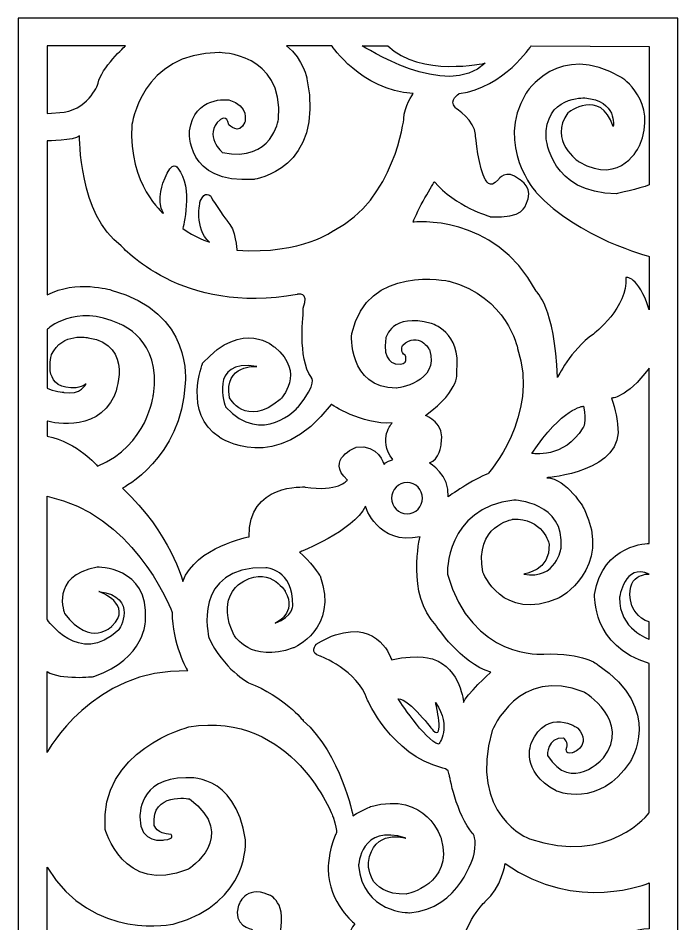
# Model space of a CAD drawing. Header units: centimetres. Extents: x -27.6 to -17.7, y -1.7 to 9.5.
# Drawn here: x -27.61 to -22.91, y 3.05 to 9.5 of the extents above; entities that cross this region are included whole.
import ezdxf

# ---------------------------------------------------------------- set-up
doc = ezdxf.new("R2010")
doc.units = ezdxf.units.CM
doc.header["$MEASUREMENT"] = 0
doc.layers.add('layer 1', color=7, linetype='Continuous')

msp = doc.modelspace()

# ---------------------------------------------------------------- linework, layer by layer
at = {"layer": 'layer 1', "color": 250}
for points, knots in [([(-27.61082, 9.5), (-27.61082, 9.5), (-22.9079, 9.5), (-22.9079, 9.5), (-22.9079, 9.5), (-22.9079, 9.5), (-22.9079, -1.68192), (-22.9079, -1.68192), (-22.9079, -1.68192), (-22.9079, -1.68192), (-22.94896, -1.68192), (-22.94896, -1.68192), (-22.94896, -1.68192), (-22.94896, -1.68192), (-23.11161, -1.68192), (-23.11161, -1.68192), (-23.11161, -1.68192), (-23.11161, -1.68192), (-26.05614, -1.68192), (-26.05614, -1.68192), (-26.05614, -1.68192), (-26.05614, -1.68192), (-27.51916, -1.68192), (-27.51916, -1.68192), (-27.51916, -1.68192), (-27.51916, -1.68192), (-27.61082, -1.68192), (-27.61082, -1.68192), (-27.61082, -1.68192), (-27.61082, -1.68192), (-27.61082, 9.5), (-27.61082, 9.5)], [0, 0, 0, 0, 0.1111111, 0.1111111, 0.1111111, 0.1111111, 0.2222222, 0.2222222, 0.2222222, 0.2222222, 0.3333333, 0.3333333, 0.3333333, 0.3333333, 0.4444444, 0.4444444, 0.4444444, 0.4444444, 0.5555556, 0.5555556, 0.5555556, 0.5555556, 0.6666667, 0.6666667, 0.6666667, 0.6666667, 0.7777778, 0.7777778, 0.7777778, 0.7777778, 1, 1, 1, 1]), ([(-27.40445, 9.30294), (-27.40445, 9.30294), (-27.40445, 9.30294), (-27.40445, 9.30294), (-27.40445, 9.30294), (-27.40445, 9.30294), (-26.8447, 9.30294), (-26.8447, 9.30294), (-26.8447, 9.30294), (-26.8447, 9.30294), (-27.02183, 9.14352), (-27.03955, 9.03724), (-27.03955, 9.03724), (-27.03955, 9.03724), (-27.0927, 8.86453), (-27.2831, 8.82911), (-27.2831, 8.82911), (-27.2831, 8.82911), (-27.40445, 8.82025), (-27.40445, 8.82025), (-27.40445, 8.82025), (-27.40445, 8.82025), (-27.40445, 9.30294), (-27.40445, 9.30294)], [0, 0, 0, 0, 0.1428571, 0.1428571, 0.1428571, 0.1428571, 0.2857143, 0.2857143, 0.2857143, 0.2857143, 0.4285714, 0.4285714, 0.4285714, 0.4285714, 0.5714286, 0.5714286, 0.5714286, 0.5714286, 0.7142857, 0.7142857, 0.7142857, 0.7142857, 1, 1, 1, 1]), ([(-25.3745, 9.30294), (-25.3745, 9.30294), (-25.3745, 9.30294), (-25.3745, 9.30294), (-25.3745, 9.30294), (-25.3745, 9.30294), (-25.1708, 8.98853), (-24.79439, 8.96196), (-24.79439, 8.96196), (-24.79439, 8.96196), (-24.86081, 8.86897), (-24.86081, 8.78481), (-24.86081, 8.78481), (-24.86081, 8.78481), (-24.92723, 8.20471), (-25.36121, 7.98772), (-25.36121, 7.98772), (-25.36121, 7.98772), (-25.5782, 7.81502), (-26.05203, 7.84601), (-26.05203, 7.84601), (-26.05203, 7.84601), (-26.05645, 7.99215), (-26.12288, 8.05857), (-26.12288, 8.05857), (-26.12288, 8.05857), (-26.20701, 8.16928), (-26.23803, 8.23127), (-26.23803, 8.23127), (-26.23803, 8.23127), (-26.27787, 8.27556), (-26.31331, 8.19586), (-26.31331, 8.19586), (-26.31331, 8.19586), (-26.35758, 7.99658), (-26.24687, 7.90357), (-26.24687, 7.90357), (-26.24687, 7.90357), (-26.35758, 7.939), (-26.43729, 8.00101), (-26.43729, 8.00101), (-26.43729, 8.00101), (-26.35758, 8.29328), (-26.47272, 8.43055), (-26.47272, 8.43055), (-26.47272, 8.43055), (-26.50814, 8.50584), (-26.57015, 8.34643), (-26.57015, 8.34643), (-26.57015, 8.34643), (-26.63214, 8.20471), (-26.57456, 8.10729), (-26.57456, 8.10729), (-26.57456, 8.10729), (-26.82699, 8.31098), (-26.80041, 8.73612), (-26.80041, 8.73612), (-26.80041, 8.73612), (-26.73399, 9.25422), (-26.17602, 9.25422), (-26.17602, 9.25422), (-26.17602, 9.25422), (-25.71548, 9.25422), (-25.75533, 8.7804), (-25.75533, 8.7804), (-25.75533, 8.7804), (-25.79518, 8.47041), (-26.15388, 8.54126), (-26.15388, 8.54126), (-26.15388, 8.54126), (-26.29559, 8.66526), (-26.17159, 8.77597), (-26.17159, 8.77597), (-26.17159, 8.77597), (-26.11845, 8.81583), (-26.1096, 8.74055), (-26.1096, 8.74055), (-26.1096, 8.74055), (-26.03431, 8.66083), (-25.99446, 8.75825), (-25.99446, 8.75825), (-25.99446, 8.75825), (-25.95903, 8.87782), (-26.1096, 8.91768), (-26.1096, 8.91768), (-26.1096, 8.91768), (-26.35758, 8.94867), (-26.38857, 8.69626), (-26.38857, 8.69626), (-26.38857, 8.69626), (-26.42402, 8.31541), (-25.92803, 8.35084), (-25.92803, 8.35084), (-25.92803, 8.35084), (-25.4232, 8.42169), (-25.55163, 9.06824), (-25.55163, 9.06824), (-25.55163, 9.06824), (-25.57377, 9.20108), (-25.69776, 9.30294), (-25.69776, 9.30294), (-25.69776, 9.30294), (-25.3745, 9.30294), (-25.3745, 9.30294)], [0, 0, 0, 0, 0.037037, 0.037037, 0.037037, 0.037037, 0.0740741, 0.0740741, 0.0740741, 0.0740741, 0.1111111, 0.1111111, 0.1111111, 0.1111111, 0.1481481, 0.1481481, 0.1481481, 0.1481481, 0.1851852, 0.1851852, 0.1851852, 0.1851852, 0.2222222, 0.2222222, 0.2222222, 0.2222222, 0.2592593, 0.2592593, 0.2592593, 0.2592593, 0.2962963, 0.2962963, 0.2962963, 0.2962963, 0.3333333, 0.3333333, 0.3333333, 0.3333333, 0.3703704, 0.3703704, 0.3703704, 0.3703704, 0.4074074, 0.4074074, 0.4074074, 0.4074074, 0.4444444, 0.4444444, 0.4444444, 0.4444444, 0.4814815, 0.4814815, 0.4814815, 0.4814815, 0.5185185, 0.5185185, 0.5185185, 0.5185185, 0.5555556, 0.5555556, 0.5555556, 0.5555556, 0.5925926, 0.5925926, 0.5925926, 0.5925926, 0.6296296, 0.6296296, 0.6296296, 0.6296296, 0.6666667, 0.6666667, 0.6666667, 0.6666667, 0.7037037, 0.7037037, 0.7037037, 0.7037037, 0.7407407, 0.7407407, 0.7407407, 0.7407407, 0.7777778, 0.7777778, 0.7777778, 0.7777778, 0.8148148, 0.8148148, 0.8148148, 0.8148148, 0.8518519, 0.8518519, 0.8518519, 0.8518519, 0.8888889, 0.8888889, 0.8888889, 0.8888889, 0.9259259, 0.9259259, 0.9259259, 0.9259259, 1, 1, 1, 1]), ([(-25.15751, 9.30294), (-25.15751, 9.30294), (-25.15751, 9.30294), (-25.15751, 9.30294), (-25.15751, 9.30294), (-25.15751, 9.30294), (-24.55525, 8.90882), (-24.2807, 9.17894), (-24.2807, 9.17894), (-24.2807, 9.17894), (-24.74567, 9.07708), (-24.97595, 9.30294), (-24.97595, 9.30294), (-24.97595, 9.30294), (-25.15751, 9.30294), (-25.15751, 9.30294)], [0, 0, 0, 0, 0.2, 0.2, 0.2, 0.2, 0.4, 0.4, 0.4, 0.4, 0.6, 0.6, 0.6, 0.6, 1, 1, 1, 1]), ([(-24.79439, 8.04529), (-24.79439, 8.04529), (-24.79439, 8.04529), (-24.79439, 8.04529), (-24.79439, 8.04529), (-24.79439, 8.04529), (-24.21869, 8.11615), (-23.91758, 7.55374), (-23.91758, 7.55374), (-23.91758, 7.55374), (-23.78472, 7.44303), (-23.76702, 6.93821), (-23.76702, 6.93821), (-23.76702, 6.93821), (-23.67401, 7.13304), (-23.51015, 7.24818), (-23.51015, 7.24818), (-23.51015, 7.24818), (-23.25774, 7.44303), (-23.2799, 7.65116), (-23.2799, 7.65116), (-23.2799, 7.65116), (-23.19132, 7.67331), (-23.11161, 7.4209), (-23.11161, 7.4209), (-23.11161, 7.4209), (-23.11161, 7.80173), (-23.11161, 7.80173), (-23.11161, 7.80173), (-23.11161, 7.80173), (-23.61645, 7.93016), (-23.91758, 8.25785), (-23.91758, 8.25785), (-23.91758, 8.25785), (-24.21426, 8.58998), (-23.99286, 8.96196), (-23.99286, 8.96196), (-23.99286, 8.96196), (-23.75816, 9.34279), (-23.31089, 9.07708), (-23.31089, 9.07708), (-23.31089, 9.07708), (-23.04519, 8.90882), (-23.18246, 8.58998), (-23.18246, 8.58998), (-23.18246, 8.58998), (-23.30646, 8.30212), (-23.61202, 8.47484), (-23.61202, 8.47484), (-23.61202, 8.47484), (-23.83787, 8.62983), (-23.69173, 8.82467), (-23.69173, 8.82467), (-23.69173, 8.82467), (-23.46145, 9.00624), (-23.36845, 8.72725), (-23.36845, 8.72725), (-23.36845, 8.72725), (-23.33745, 8.91325), (-23.57216, 8.93096), (-23.57216, 8.93096), (-23.57216, 8.93096), (-23.86, 8.94867), (-23.84673, 8.64311), (-23.84673, 8.64311), (-23.84673, 8.64311), (-23.81572, 8.24899), (-23.34632, 8.24899), (-23.34632, 8.24899), (-23.34632, 8.24899), (-23.18246, 8.28442), (-23.11161, 8.31098), (-23.11161, 8.31098), (-23.11161, 8.31098), (-23.11161, 9.29851), (-23.11161, 9.29851), (-23.11161, 9.29851), (-23.11161, 9.29851), (-23.95299, 9.30294), (-23.95299, 9.30294), (-23.95299, 9.30294), (-23.95299, 9.30294), (-24.14784, 9.00624), (-24.46668, 8.96196), (-24.46668, 8.96196), (-24.46668, 8.96196), (-24.54639, 8.91768), (-24.49326, 8.86011), (-24.49326, 8.86011), (-24.49326, 8.86011), (-24.35155, 8.76711), (-24.35155, 8.66969), (-24.35155, 8.66969), (-24.35155, 8.66969), (-24.32497, 8.41285), (-24.2807, 8.35084), (-24.2807, 8.35084), (-24.2807, 8.35084), (-24.24971, 8.27113), (-24.1877, 8.35084), (-24.1877, 8.35084), (-24.1877, 8.35084), (-24.13457, 8.43055), (-24.03713, 8.35084), (-24.03713, 8.35084), (-24.03713, 8.35084), (-23.92199, 8.28885), (-23.99286, 8.16928), (-23.99286, 8.16928), (-23.99286, 8.16928), (-24.00614, 8.06743), (-24.24528, 8.08515), (-24.24528, 8.08515), (-24.24528, 8.08515), (-24.49769, 8.16042), (-24.64383, 8.33314), (-24.64383, 8.33314), (-24.64383, 8.33314), (-24.77224, 8.12499), (-24.79439, 8.04529)], [0, 0, 0, 0, 0.0322581, 0.0322581, 0.0322581, 0.0322581, 0.0645161, 0.0645161, 0.0645161, 0.0645161, 0.0967742, 0.0967742, 0.0967742, 0.0967742, 0.1290323, 0.1290323, 0.1290323, 0.1290323, 0.1612903, 0.1612903, 0.1612903, 0.1612903, 0.1935484, 0.1935484, 0.1935484, 0.1935484, 0.2258065, 0.2258065, 0.2258065, 0.2258065, 0.2580645, 0.2580645, 0.2580645, 0.2580645, 0.2903226, 0.2903226, 0.2903226, 0.2903226, 0.3225806, 0.3225806, 0.3225806, 0.3225806, 0.3548387, 0.3548387, 0.3548387, 0.3548387, 0.3870968, 0.3870968, 0.3870968, 0.3870968, 0.4193548, 0.4193548, 0.4193548, 0.4193548, 0.4516129, 0.4516129, 0.4516129, 0.4516129, 0.483871, 0.483871, 0.483871, 0.483871, 0.516129, 0.516129, 0.516129, 0.516129, 0.5483871, 0.5483871, 0.5483871, 0.5483871, 0.5806452, 0.5806452, 0.5806452, 0.5806452, 0.6129032, 0.6129032, 0.6129032, 0.6129032, 0.6451613, 0.6451613, 0.6451613, 0.6451613, 0.6774194, 0.6774194, 0.6774194, 0.6774194, 0.7096774, 0.7096774, 0.7096774, 0.7096774, 0.7419355, 0.7419355, 0.7419355, 0.7419355, 0.7741935, 0.7741935, 0.7741935, 0.7741935, 0.8064516, 0.8064516, 0.8064516, 0.8064516, 0.8387097, 0.8387097, 0.8387097, 0.8387097, 0.8709677, 0.8709677, 0.8709677, 0.8709677, 0.9032258, 0.9032258, 0.9032258, 0.9032258, 0.9354839, 0.9354839, 0.9354839, 0.9354839, 1, 1, 1, 1]), ([(-27.40445, 8.6254), (-27.40445, 8.6254), (-27.40445, 8.6254), (-27.40445, 8.6254), (-27.40445, 8.6254), (-27.40445, 8.6254), (-27.21225, 8.6254), (-27.1724, 8.66083), (-27.1724, 8.66083), (-27.1724, 8.66083), (-27.18126, 8.09843), (-26.87569, 7.87701), (-26.87569, 7.87701), (-26.87569, 7.87701), (-26.44615, 7.37659), (-25.62248, 7.53159), (-25.62248, 7.53159), (-25.62248, 7.53159), (-25.52949, 7.55374), (-25.5782, 7.43417), (-25.5782, 7.43417), (-25.57377, 7.39432), (-25.62248, 7.07991), (-25.52063, 6.93821), (-25.52063, 6.93821), (-25.52063, 6.93821), (-25.47192, 6.90276), (-25.61805, 6.72563), (-25.61805, 6.72563), (-25.61805, 6.72563), (-25.87047, 6.44223), (-26.13175, 6.73006), (-26.13175, 6.73006), (-26.13175, 6.73006), (-26.26016, 7.07548), (-25.91032, 7.01792), (-25.91032, 7.01792), (-25.91032, 7.01792), (-26.14502, 7.03562), (-26.10517, 6.7965), (-26.10517, 6.7965), (-26.10517, 6.7965), (-25.99003, 6.57507), (-25.74205, 6.78321), (-25.74205, 6.78321), (-25.74205, 6.78321), (-25.55606, 6.97362), (-25.7819, 7.15519), (-25.7819, 7.15519), (-25.7819, 7.15519), (-26.00775, 7.36332), (-26.29559, 7.04006), (-26.29559, 7.04006), (-26.29559, 7.04006), (-26.43729, 6.68578), (-26.17602, 6.51308), (-26.17602, 6.51308), (-26.17602, 6.51308), (-25.76862, 6.2341), (-25.37893, 6.74779), (-25.37893, 6.74779), (-25.37893, 6.74779), (-25.16194, 6.60164), (-24.94496, 6.61493), (-24.94496, 6.61493), (-24.94496, 6.61493), (-25.05124, 6.50422), (-24.94052, 6.35366), (-24.94052, 6.35366), (-24.94052, 6.35366), (-25.00252, 6.33595), (-25.00252, 6.31823), (-25.00252, 6.31823), (-25.00252, 6.31823), (-25.04237, 6.46879), (-25.2018, 6.44223), (-25.2018, 6.44223), (-25.2018, 6.44223), (-25.4232, 6.35809), (-25.26379, 6.20752), (-25.26379, 6.20752), (-25.26379, 6.20752), (-25.33464, 6.11896), (-25.56492, 6.15881), (-25.56492, 6.15881), (-25.56492, 6.15881), (-25.97675, 6.18538), (-25.96346, 5.80455), (-25.96346, 5.80455), (-25.96346, 5.80455), (-26.3443, 5.7337), (-26.43729, 5.4857), (-26.43729, 5.4857), (-26.43729, 5.4857), (-26.52143, 5.82668), (-26.86685, 6.14996), (-26.86685, 6.14996), (-26.86685, 6.14996), (-26.44615, 6.36251), (-26.41959, 6.89835), (-26.41959, 6.89835), (-26.41959, 6.89835), (-26.35758, 7.40318), (-26.94657, 7.5626), (-26.94657, 7.5626), (-26.94657, 7.5626), (-27.19808, 7.63789), (-27.40445, 7.52716), (-27.40445, 7.52716), (-27.40445, 7.52716), (-27.40445, 8.6254), (-27.40445, 8.6254)], [0, 0, 0, 0, 0.0344828, 0.0344828, 0.0344828, 0.0344828, 0.0689655, 0.0689655, 0.0689655, 0.0689655, 0.1034483, 0.1034483, 0.1034483, 0.1034483, 0.137931, 0.137931, 0.137931, 0.137931, 0.1724138, 0.1724138, 0.1724138, 0.1724138, 0.2068966, 0.2068966, 0.2068966, 0.2068966, 0.2413793, 0.2413793, 0.2413793, 0.2413793, 0.2758621, 0.2758621, 0.2758621, 0.2758621, 0.3103448, 0.3103448, 0.3103448, 0.3103448, 0.3448276, 0.3448276, 0.3448276, 0.3448276, 0.3793103, 0.3793103, 0.3793103, 0.3793103, 0.4137931, 0.4137931, 0.4137931, 0.4137931, 0.4482759, 0.4482759, 0.4482759, 0.4482759, 0.4827586, 0.4827586, 0.4827586, 0.4827586, 0.5172414, 0.5172414, 0.5172414, 0.5172414, 0.5517241, 0.5517241, 0.5517241, 0.5517241, 0.5862069, 0.5862069, 0.5862069, 0.5862069, 0.6206897, 0.6206897, 0.6206897, 0.6206897, 0.6551724, 0.6551724, 0.6551724, 0.6551724, 0.6896552, 0.6896552, 0.6896552, 0.6896552, 0.7241379, 0.7241379, 0.7241379, 0.7241379, 0.7586207, 0.7586207, 0.7586207, 0.7586207, 0.7931034, 0.7931034, 0.7931034, 0.7931034, 0.8275862, 0.8275862, 0.8275862, 0.8275862, 0.862069, 0.862069, 0.862069, 0.862069, 0.8965517, 0.8965517, 0.8965517, 0.8965517, 0.9310345, 0.9310345, 0.9310345, 0.9310345, 1, 1, 1, 1]), ([(-24.67925, 6.33152), (-24.67925, 6.33152), (-24.67925, 6.33152), (-24.67925, 6.33152), (-24.67925, 6.33152), (-24.67925, 6.33152), (-24.52868, 6.24295), (-24.54639, 6.08796), (-24.54639, 6.08796), (-24.54639, 6.08796), (-24.36041, 6.22081), (-24.26298, 6.25181), (-24.26298, 6.25181), (-24.26298, 6.25181), (-23.891, 6.66364), (-24.05042, 7.14634), (-24.05042, 7.14634), (-24.05042, 7.14634), (-24.12571, 7.51832), (-24.53755, 7.6246), (-24.53755, 7.6246), (-24.53755, 7.6246), (-25.12209, 7.75303), (-25.23279, 7.25261), (-25.23279, 7.25261), (-25.23279, 7.25261), (-25.26379, 6.86291), (-24.91396, 6.86291), (-24.91396, 6.86291), (-24.91396, 6.86291), (-24.59954, 6.90276), (-24.67925, 7.13747), (-24.67925, 7.13747), (-24.67925, 7.13747), (-24.75453, 7.27475), (-24.86967, 7.16847), (-24.86967, 7.16847), (-24.86967, 7.16847), (-24.89181, 7.11532), (-24.85195, 7.09762), (-24.85195, 7.09762), (-24.85195, 7.09762), (-24.81653, 7.01792), (-24.91837, 7.03562), (-24.91837, 7.03562), (-24.91837, 7.03562), (-25.02024, 7.04892), (-24.98924, 7.22162), (-24.98924, 7.22162), (-24.98924, 7.22162), (-24.94939, 7.40318), (-24.66596, 7.32347), (-24.66596, 7.32347), (-24.66596, 7.32347), (-24.44897, 7.2659), (-24.4844, 6.98248), (-24.4844, 6.98248), (-24.4844, 6.98248), (-24.44897, 6.85849), (-24.70582, 6.66807), (-24.70582, 6.66807), (-24.70582, 6.66807), (-24.55968, 6.61493), (-24.59511, 6.46436), (-24.59511, 6.46436), (-24.59511, 6.46436), (-24.6084, 6.34923), (-24.67925, 6.33152)], [0, 0, 0, 0, 0.0555556, 0.0555556, 0.0555556, 0.0555556, 0.1111111, 0.1111111, 0.1111111, 0.1111111, 0.1666667, 0.1666667, 0.1666667, 0.1666667, 0.2222222, 0.2222222, 0.2222222, 0.2222222, 0.2777778, 0.2777778, 0.2777778, 0.2777778, 0.3333333, 0.3333333, 0.3333333, 0.3333333, 0.3888889, 0.3888889, 0.3888889, 0.3888889, 0.4444444, 0.4444444, 0.4444444, 0.4444444, 0.5, 0.5, 0.5, 0.5, 0.5555556, 0.5555556, 0.5555556, 0.5555556, 0.6111111, 0.6111111, 0.6111111, 0.6111111, 0.6666667, 0.6666667, 0.6666667, 0.6666667, 0.7222222, 0.7222222, 0.7222222, 0.7222222, 0.7777778, 0.7777778, 0.7777778, 0.7777778, 0.8333333, 0.8333333, 0.8333333, 0.8333333, 0.8888889, 0.8888889, 0.8888889, 0.8888889, 1, 1, 1, 1]), ([(-27.40445, 6.62821), (-27.40445, 6.62821), (-27.40445, 6.62821), (-27.40445, 6.62821), (-27.40445, 6.62821), (-27.40445, 6.62821), (-27.05726, 6.52637), (-26.92441, 6.80978), (-26.92441, 6.80978), (-26.92441, 6.80978), (-26.77385, 7.1729), (-27.1104, 7.22162), (-27.1104, 7.22162), (-27.1104, 7.22162), (-27.29817, 7.26413), (-27.37256, 7.10205), (-27.37256, 7.10205), (-27.37256, 7.10205), (-27.44164, 6.87088), (-27.2344, 6.86558), (-27.2344, 6.86558), (-27.2344, 6.86558), (-27.16797, 6.85761), (-27.12546, 6.8948), (-27.12546, 6.8948), (-27.12546, 6.8948), (-27.16398, 6.80978), (-27.28422, 6.83303), (-27.28422, 6.83303), (-27.28422, 6.83303), (-27.36193, 6.843), (-27.40445, 6.86291), (-27.40445, 6.86291), (-27.40445, 6.86291), (-27.40445, 7.28138), (-27.40445, 7.28138), (-27.40445, 7.28138), (-27.40445, 7.28138), (-27.2045, 7.47071), (-26.88899, 7.32126), (-26.88899, 7.32126), (-26.88899, 7.32126), (-26.58343, 7.21164), (-26.64653, 6.81641), (-26.64653, 6.81641), (-26.64653, 6.81641), (-26.68572, 6.4544), (-27.04509, 6.30827), (-27.04509, 6.30827), (-27.04509, 6.30827), (-27.18591, 6.47765), (-27.40445, 6.52083), (-27.40445, 6.52083), (-27.40445, 6.52083), (-27.40445, 6.62821), (-27.40445, 6.62821)], [0, 0, 0, 0, 0.0666667, 0.0666667, 0.0666667, 0.0666667, 0.1333333, 0.1333333, 0.1333333, 0.1333333, 0.2, 0.2, 0.2, 0.2, 0.2666667, 0.2666667, 0.2666667, 0.2666667, 0.3333333, 0.3333333, 0.3333333, 0.3333333, 0.4, 0.4, 0.4, 0.4, 0.4666667, 0.4666667, 0.4666667, 0.4666667, 0.5333333, 0.5333333, 0.5333333, 0.5333333, 0.6, 0.6, 0.6, 0.6, 0.6666667, 0.6666667, 0.6666667, 0.6666667, 0.7333333, 0.7333333, 0.7333333, 0.7333333, 0.8, 0.8, 0.8, 0.8, 0.8666667, 0.8666667, 0.8666667, 0.8666667, 1, 1, 1, 1]), ([(-23.11161, 3.83835), (-23.11161, 3.83835), (-23.11161, 3.83835), (-23.11161, 3.83835), (-23.11161, 3.83835), (-23.11161, 3.83835), (-23.39945, 3.45753), (-23.96628, 3.65236), (-23.96628, 3.65236), (-23.96628, 3.65236), (-24.40469, 3.82065), (-24.23199, 4.42289), (-24.23199, 4.42289), (-24.23199, 4.42289), (-24.04156, 4.88788), (-23.57659, 4.69746), (-23.57659, 4.69746), (-23.57659, 4.69746), (-23.23561, 4.49376), (-23.4393, 4.22806), (-23.4393, 4.22806), (-23.4393, 4.22806), (-23.66515, 3.97121), (-23.83787, 4.24576), (-23.83787, 4.24576), (-23.83787, 4.24576), (-23.84228, 4.37419), (-23.72273, 4.36976), (-23.72273, 4.36976), (-23.72273, 4.36976), (-23.68287, 4.33434), (-23.70058, 4.30334), (-23.70058, 4.30334), (-23.70058, 4.30334), (-23.7183, 4.25019), (-23.66072, 4.26349), (-23.66072, 4.26349), (-23.66072, 4.26349), (-23.5146, 4.31662), (-23.62088, 4.44062), (-23.62088, 4.44062), (-23.62088, 4.44062), (-23.83787, 4.59561), (-23.95299, 4.33434), (-23.95299, 4.33434), (-23.95299, 4.33434), (-24.03713, 4.13063), (-23.77586, 3.99335), (-23.77586, 3.99335), (-23.77586, 3.99335), (-23.4703, 3.86051), (-23.2489, 4.20148), (-23.2489, 4.20148), (-23.2489, 4.20148), (-23.0009, 4.57348), (-23.47916, 4.89231), (-23.47916, 4.89231), (-23.47916, 4.89231), (-23.57659, 4.98087), (-23.86443, 4.9676), (-23.86443, 4.9676), (-23.86443, 4.9676), (-24.37812, 4.92331), (-24.55082, 5.53884), (-24.55082, 5.53884), (-24.55082, 5.53884), (-24.56854, 6.00824), (-24.07699, 6.06582), (-24.07699, 6.06582), (-24.07699, 6.06582), (-23.70944, 6.05253), (-23.74043, 5.72484), (-23.74043, 5.72484), (-23.74043, 5.72484), (-23.77143, 5.49456), (-24.00614, 5.53884), (-24.00614, 5.53884), (-24.00614, 5.53884), (-23.81572, 5.56099), (-23.82458, 5.75142), (-23.82458, 5.75142), (-23.82458, 5.75142), (-23.86886, 5.94183), (-24.08585, 5.92855), (-24.08585, 5.92855), (-24.08585, 5.92855), (-24.36041, 5.88426), (-24.29841, 5.55214), (-24.29841, 5.55214), (-24.29841, 5.55214), (-24.16114, 5.19344), (-23.75816, 5.36614), (-23.75816, 5.36614), (-23.75816, 5.36614), (-23.36845, 5.57427), (-23.57659, 6.00383), (-23.57659, 6.00383), (-23.57659, 6.00383), (-23.70058, 6.22081), (-23.84228, 6.22524), (-23.84228, 6.22524), (-23.84228, 6.22524), (-23.2799, 6.26509), (-23.33745, 6.60608), (-23.33745, 6.60608), (-23.33745, 6.60608), (-23.35075, 6.7212), (-23.38174, 6.79206), (-23.38174, 6.79206), (-23.38174, 6.79206), (-23.2799, 6.78764), (-23.11161, 7.00461), (-23.11161, 7.00461), (-23.11161, 7.00461), (-23.11161, 5.75583), (-23.11161, 5.75583), (-23.11161, 5.75583), (-23.11161, 5.75583), (-23.44373, 5.76026), (-23.50131, 5.39271), (-23.50131, 5.39271), (-23.50131, 5.39271), (-23.52345, 5.02073), (-23.11161, 4.90117), (-23.11161, 4.90117), (-23.11161, 4.90117), (-23.11161, 3.83835), (-23.11161, 3.83835)], [0, 0, 0, 0, 0.030303, 0.030303, 0.030303, 0.030303, 0.0606061, 0.0606061, 0.0606061, 0.0606061, 0.0909091, 0.0909091, 0.0909091, 0.0909091, 0.1212121, 0.1212121, 0.1212121, 0.1212121, 0.1515152, 0.1515152, 0.1515152, 0.1515152, 0.1818182, 0.1818182, 0.1818182, 0.1818182, 0.2121212, 0.2121212, 0.2121212, 0.2121212, 0.2424242, 0.2424242, 0.2424242, 0.2424242, 0.2727273, 0.2727273, 0.2727273, 0.2727273, 0.3030303, 0.3030303, 0.3030303, 0.3030303, 0.3333333, 0.3333333, 0.3333333, 0.3333333, 0.3636364, 0.3636364, 0.3636364, 0.3636364, 0.3939394, 0.3939394, 0.3939394, 0.3939394, 0.4242424, 0.4242424, 0.4242424, 0.4242424, 0.4545455, 0.4545455, 0.4545455, 0.4545455, 0.4848485, 0.4848485, 0.4848485, 0.4848485, 0.5151515, 0.5151515, 0.5151515, 0.5151515, 0.5454545, 0.5454545, 0.5454545, 0.5454545, 0.5757576, 0.5757576, 0.5757576, 0.5757576, 0.6060606, 0.6060606, 0.6060606, 0.6060606, 0.6363636, 0.6363636, 0.6363636, 0.6363636, 0.6666667, 0.6666667, 0.6666667, 0.6666667, 0.6969697, 0.6969697, 0.6969697, 0.6969697, 0.7272727, 0.7272727, 0.7272727, 0.7272727, 0.7575758, 0.7575758, 0.7575758, 0.7575758, 0.7878788, 0.7878788, 0.7878788, 0.7878788, 0.8181818, 0.8181818, 0.8181818, 0.8181818, 0.8484848, 0.8484848, 0.8484848, 0.8484848, 0.8787879, 0.8787879, 0.8787879, 0.8787879, 0.9090909, 0.9090909, 0.9090909, 0.9090909, 0.9393939, 0.9393939, 0.9393939, 0.9393939, 1, 1, 1, 1]), ([(-23.94858, 6.39794), (-23.94858, 6.39794), (-23.94858, 6.39794), (-23.94858, 6.39794), (-23.94858, 6.39794), (-23.94858, 6.39794), (-23.7183, 6.35809), (-23.58546, 6.5795), (-23.58546, 6.5795), (-23.58546, 6.5795), (-23.55444, 6.61936), (-23.58101, 6.7345), (-23.58101, 6.7345), (-23.58101, 6.7345), (-23.73157, 6.72563), (-23.94858, 6.39794)], [0, 0, 0, 0, 0.2, 0.2, 0.2, 0.2, 0.4, 0.4, 0.4, 0.4, 0.6, 0.6, 0.6, 0.6, 1, 1, 1, 1]), ([(-24.94939, 6.07911), (-24.94939, 6.07911), (-24.94939, 6.07911), (-24.94939, 6.07911), (-24.94939, 6.07911), (-24.94939, 6.14024), (-24.89981, 6.18981), (-24.83866, 6.18981), (-24.83866, 6.18981), (-24.77753, 6.18981), (-24.72795, 6.14024), (-24.72795, 6.07911), (-24.72795, 6.07911), (-24.72795, 6.01796), (-24.77753, 5.9684), (-24.83866, 5.9684), (-24.83866, 5.9684), (-24.89981, 5.9684), (-24.94939, 6.01796), (-24.94939, 6.07911)], [0, 0, 0, 0, 0.1666667, 0.1666667, 0.1666667, 0.1666667, 0.3333333, 0.3333333, 0.3333333, 0.3333333, 0.5, 0.5, 0.5, 0.5, 0.6666667, 0.6666667, 0.6666667, 0.6666667, 1, 1, 1, 1]), ([(-27.40445, 4.2679), (-27.40445, 4.2679), (-27.40445, 4.2679), (-27.40445, 4.2679), (-27.40445, 4.2679), (-27.40445, 4.2679), (-27.07941, 4.87016), (-26.40186, 4.84803), (-26.40186, 4.84803), (-26.40186, 4.84803), (-26.517, 5.04731), (-26.51257, 5.26429), (-26.51257, 5.26429), (-26.51257, 5.26429), (-26.73399, 5.8754), (-27.28753, 6.06139), (-27.28753, 6.06139), (-27.28753, 6.06139), (-27.40445, 6.09239), (-27.40445, 6.09239), (-27.40445, 6.09239), (-27.40445, 6.09239), (-27.40445, 5.21558), (-27.40445, 5.21558), (-27.40445, 5.21558), (-27.40445, 5.21558), (-27.17683, 4.87459), (-26.89342, 5.1403), (-26.89342, 5.1403), (-26.89342, 5.1403), (-26.74285, 5.37501), (-27.03512, 5.41486), (-27.03512, 5.41486), (-27.03512, 5.41486), (-26.78271, 5.32186), (-26.94212, 5.16688), (-26.94212, 5.16688), (-26.94212, 5.16688), (-27.0927, 5.01188), (-27.27869, 5.25543), (-27.27869, 5.25543), (-27.27869, 5.25543), (-27.3894, 5.52555), (-27.04841, 5.58756), (-27.04841, 5.58756), (-27.04841, 5.58756), (-26.67643, 5.59642), (-26.70299, 5.21115), (-26.70299, 5.21115), (-26.70299, 5.21115), (-26.69856, 4.9366), (-27.07055, 4.80817), (-27.07055, 4.80817), (-27.07055, 4.80817), (-27.30879, 4.78159), (-27.40445, 4.8436), (-27.40445, 4.8436), (-27.40445, 4.8436), (-27.40445, 4.2679), (-27.40445, 4.2679)], [0, 0, 0, 0, 0.0625, 0.0625, 0.0625, 0.0625, 0.125, 0.125, 0.125, 0.125, 0.1875, 0.1875, 0.1875, 0.1875, 0.25, 0.25, 0.25, 0.25, 0.3125, 0.3125, 0.3125, 0.3125, 0.375, 0.375, 0.375, 0.375, 0.4375, 0.4375, 0.4375, 0.4375, 0.5, 0.5, 0.5, 0.5, 0.5625, 0.5625, 0.5625, 0.5625, 0.625, 0.625, 0.625, 0.625, 0.6875, 0.6875, 0.6875, 0.6875, 0.75, 0.75, 0.75, 0.75, 0.8125, 0.8125, 0.8125, 0.8125, 0.875, 0.875, 0.875, 0.875, 1, 1, 1, 1]), ([(-26.2513, 5.08716), (-26.2513, 5.08716), (-26.2513, 5.08716), (-26.2513, 5.08716), (-26.2513, 5.08716), (-26.2513, 5.08716), (-26.37973, 5.59642), (-25.8439, 5.58313), (-25.8439, 5.58313), (-25.8439, 5.58313), (-25.64905, 5.57427), (-25.65348, 5.313), (-25.65348, 5.313), (-25.65348, 5.313), (-25.64905, 5.23773), (-25.77747, 5.18901), (-25.77747, 5.18901), (-25.77747, 5.18901), (-25.61805, 5.25986), (-25.70662, 5.41486), (-25.70662, 5.41486), (-25.70662, 5.41486), (-25.83062, 5.61856), (-26.03874, 5.46356), (-26.03874, 5.46356), (-26.03874, 5.46356), (-26.19817, 5.35285), (-26.06974, 5.10044), (-26.06974, 5.10044), (-26.06974, 5.10044), (-25.9546, 4.90117), (-25.64905, 5.01188), (-25.64905, 5.01188), (-25.64905, 5.01188), (-25.32135, 5.14916), (-25.45864, 5.52555), (-25.45864, 5.52555), (-25.45864, 5.52555), (-25.53392, 5.64071), (-25.60477, 5.69384), (-25.60477, 5.69384), (-25.60477, 5.69384), (-25.21951, 5.8444), (-25.13538, 6.02154), (-25.13538, 6.02154), (-25.13538, 6.02154), (-25.04681, 5.73813), (-24.74567, 5.80455), (-24.74567, 5.80455), (-24.74567, 5.80455), (-24.84752, 5.39271), (-24.63053, 5.17129), (-24.63053, 5.17129), (-24.63053, 5.17129), (-24.45783, 4.90117), (-24.24085, 4.83917), (-24.24085, 4.83917), (-24.24085, 4.83917), (-24.42241, 4.67532), (-24.43568, 4.62218), (-24.43568, 4.62218), (-24.43568, 4.62218), (-24.4534, 4.86575), (-24.65269, 4.93217), (-24.65269, 4.93217), (-24.65269, 4.93217), (-24.74567, 4.97201), (-24.94939, 4.92774), (-24.94939, 4.92774), (-24.94939, 4.92774), (-25.03351, 5.21115), (-25.34793, 5.10487), (-25.34793, 5.10487), (-25.34793, 5.10487), (-25.37893, 5.10044), (-25.48521, 5.03845), (-25.48521, 5.03845), (-25.48521, 5.03845), (-25.53835, 4.97201), (-25.45864, 4.9543), (-25.45864, 4.9543), (-25.45864, 4.9543), (-25.18851, 4.85246), (-25.12209, 4.64433), (-25.12209, 4.64433), (-25.12209, 4.64433), (-24.94939, 4.25019), (-24.59068, 4.15719), (-24.59068, 4.15719), (-24.59068, 4.15719), (-24.53755, 4.15719), (-24.53755, 4.10849), (-24.53755, 4.10849), (-24.53755, 4.10849), (-24.48883, 3.82506), (-24.36926, 3.68779), (-24.36926, 3.68779), (-24.36926, 3.68779), (-24.33827, 3.66122), (-24.36041, 3.54166), (-24.36041, 3.54166), (-24.36041, 3.54166), (-24.46226, 3.14754), (-24.82096, 3.12539), (-24.82096, 3.12539), (-24.82096, 3.12539), (-25.15308, 3.12096), (-25.18408, 3.46195), (-25.18408, 3.46195), (-25.18408, 3.46195), (-25.1708, 3.76307), (-24.84752, 3.65679), (-24.84752, 3.65679), (-24.84752, 3.65679), (-25.08223, 3.72765), (-25.11322, 3.48409), (-25.11322, 3.48409), (-25.11322, 3.48409), (-25.13538, 3.24939), (-24.84309, 3.25825), (-24.84309, 3.25825), (-24.84309, 3.25825), (-24.50212, 3.3291), (-24.59511, 3.65236), (-24.59511, 3.65236), (-24.59511, 3.65236), (-24.69696, 3.99335), (-25.09552, 3.88264), (-25.09552, 3.88264), (-25.09552, 3.88264), (-25.15308, 3.86051), (-25.22394, 3.81622), (-25.22394, 3.81622), (-25.22394, 3.81622), (-25.30808, 4.25463), (-25.5782, 4.49376), (-25.5782, 4.49376), (-25.5782, 4.49376), (-25.71548, 4.66647), (-25.96789, 4.76388), (-25.96789, 4.76388), (-25.96789, 4.76388), (-26.14945, 4.8613), (-26.2513, 5.08716)], [0, 0, 0, 0, 0.027027, 0.027027, 0.027027, 0.027027, 0.0540541, 0.0540541, 0.0540541, 0.0540541, 0.0810811, 0.0810811, 0.0810811, 0.0810811, 0.1081081, 0.1081081, 0.1081081, 0.1081081, 0.1351351, 0.1351351, 0.1351351, 0.1351351, 0.1621622, 0.1621622, 0.1621622, 0.1621622, 0.1891892, 0.1891892, 0.1891892, 0.1891892, 0.2162162, 0.2162162, 0.2162162, 0.2162162, 0.2432432, 0.2432432, 0.2432432, 0.2432432, 0.2702703, 0.2702703, 0.2702703, 0.2702703, 0.2972973, 0.2972973, 0.2972973, 0.2972973, 0.3243243, 0.3243243, 0.3243243, 0.3243243, 0.3513514, 0.3513514, 0.3513514, 0.3513514, 0.3783784, 0.3783784, 0.3783784, 0.3783784, 0.4054054, 0.4054054, 0.4054054, 0.4054054, 0.4324324, 0.4324324, 0.4324324, 0.4324324, 0.4594595, 0.4594595, 0.4594595, 0.4594595, 0.4864865, 0.4864865, 0.4864865, 0.4864865, 0.5135135, 0.5135135, 0.5135135, 0.5135135, 0.5405405, 0.5405405, 0.5405405, 0.5405405, 0.5675676, 0.5675676, 0.5675676, 0.5675676, 0.5945946, 0.5945946, 0.5945946, 0.5945946, 0.6216216, 0.6216216, 0.6216216, 0.6216216, 0.6486486, 0.6486486, 0.6486486, 0.6486486, 0.6756757, 0.6756757, 0.6756757, 0.6756757, 0.7027027, 0.7027027, 0.7027027, 0.7027027, 0.7297297, 0.7297297, 0.7297297, 0.7297297, 0.7567568, 0.7567568, 0.7567568, 0.7567568, 0.7837838, 0.7837838, 0.7837838, 0.7837838, 0.8108108, 0.8108108, 0.8108108, 0.8108108, 0.8378378, 0.8378378, 0.8378378, 0.8378378, 0.8648649, 0.8648649, 0.8648649, 0.8648649, 0.8918919, 0.8918919, 0.8918919, 0.8918919, 0.9189189, 0.9189189, 0.9189189, 0.9189189, 0.9459459, 0.9459459, 0.9459459, 0.9459459, 1, 1, 1, 1]), ([(-23.11161, 5.53884), (-23.11161, 5.53884), (-23.11161, 5.53884), (-23.11161, 5.53884), (-23.11161, 5.53884), (-23.11161, 5.53884), (-23.30203, 5.54771), (-23.23561, 5.313), (-23.23561, 5.313), (-23.23561, 5.313), (-23.19575, 5.21558), (-23.11161, 5.19788), (-23.11161, 5.19788), (-23.11161, 5.19788), (-23.11161, 5.07387), (-23.11161, 5.07387), (-23.11161, 5.07387), (-23.11161, 5.07387), (-23.32859, 5.14473), (-23.32418, 5.37058), (-23.32418, 5.37058), (-23.32418, 5.37058), (-23.28874, 5.61856), (-23.11161, 5.53884)], [0, 0, 0, 0, 0.1428571, 0.1428571, 0.1428571, 0.1428571, 0.2857143, 0.2857143, 0.2857143, 0.2857143, 0.4285714, 0.4285714, 0.4285714, 0.4285714, 0.5714286, 0.5714286, 0.5714286, 0.5714286, 0.7142857, 0.7142857, 0.7142857, 0.7142857, 1, 1, 1, 1]), ([(-24.90067, 4.64874), (-24.90067, 4.64874), (-24.90067, 4.64874), (-24.90067, 4.64874), (-24.90067, 4.64874), (-24.90067, 4.64874), (-24.71468, 4.35647), (-24.61283, 4.32548), (-24.61283, 4.32548), (-24.61283, 4.32548), (-24.5154, 4.44948), (-24.63496, 4.62218), (-24.63496, 4.62218), (-24.63496, 4.62218), (-24.56854, 4.3432), (-24.65269, 4.42289), (-24.65269, 4.42289), (-24.65269, 4.42289), (-24.82096, 4.64874), (-24.90067, 4.64874)], [0, 0, 0, 0, 0.1666667, 0.1666667, 0.1666667, 0.1666667, 0.3333333, 0.3333333, 0.3333333, 0.3333333, 0.5, 0.5, 0.5, 0.5, 0.6666667, 0.6666667, 0.6666667, 0.6666667, 1, 1, 1, 1]), ([(-27.40445, 2.78442), (-27.40445, 2.78442), (-27.40445, 2.78442), (-27.40445, 2.78442), (-27.40445, 2.78442), (-27.40445, 2.78442), (-27.22554, 3.05011), (-26.94212, 2.9394), (-26.94212, 2.9394), (-26.94212, 2.9394), (-26.63657, 2.84199), (-26.75171, 2.54087), (-26.75171, 2.54087), (-26.75171, 2.54087), (-26.81814, 2.31503), (-27.06169, 2.40358), (-27.06169, 2.40358), (-27.06169, 2.40358), (-27.24768, 2.45673), (-27.19898, 2.66929), (-27.19898, 2.66929), (-27.19898, 2.66929), (-27.08827, 2.82428), (-26.9687, 2.72685), (-26.9687, 2.72685), (-26.9687, 2.72685), (-26.91555, 2.70914), (-26.91555, 2.62943), (-26.91555, 2.62943), (-26.91555, 2.62943), (-26.86685, 2.74014), (-27.02183, 2.78884), (-27.02183, 2.78884), (-27.02183, 2.78884), (-27.23883, 2.84642), (-27.2964, 2.56744), (-27.2964, 2.56744), (-27.2964, 2.56744), (-27.28753, 2.37701), (-27.07498, 2.2796), (-27.07498, 2.2796), (-27.07498, 2.2796), (-26.9687, 2.24415), (-26.86685, 2.24415), (-26.86685, 2.24415), (-26.86685, 2.24415), (-26.66757, 2.43016), (-26.53029, 2.43458), (-26.53029, 2.43458), (-26.53029, 2.43458), (-26.58786, 2.70914), (-26.39743, 2.81099), (-26.39743, 2.81099), (-26.39743, 2.81099), (-26.32215, 2.85971), (-26.18488, 2.88627), (-26.18488, 2.88627), (-26.18488, 2.88627), (-25.98118, 2.91727), (-25.94132, 3.00584), (-25.94132, 3.00584), (-25.94132, 3.00584), (-26.08746, 3.03241), (-26.03874, 3.17854), (-26.03874, 3.17854), (-26.03874, 3.17854), (-25.99446, 3.32467), (-25.82619, 3.25382), (-25.82619, 3.25382), (-25.82619, 3.25382), (-25.67562, 3.20954), (-25.75533, 2.93054), (-25.75533, 2.93054), (-25.75533, 2.93054), (-25.55163, 2.93054), (-25.44978, 2.83756), (-25.44978, 2.83756), (-25.44978, 2.83756), (-25.33464, 2.90841), (-25.25493, 2.89513), (-25.25493, 2.89513), (-25.25493, 2.89513), (-25.25936, 2.99698), (-25.21066, 3.04569), (-25.21066, 3.04569), (-25.21066, 3.04569), (-25.39664, 3.19183), (-25.40107, 3.43538), (-25.40107, 3.43538), (-25.40107, 3.43538), (-25.40107, 3.55938), (-25.34793, 3.68336), (-25.34793, 3.68336), (-25.34793, 3.68336), (-25.32578, 3.67895), (-25.36564, 3.80736), (-25.36564, 3.80736), (-25.36564, 3.80736), (-25.64905, 4.56903), (-26.393, 4.44948), (-26.393, 4.44948), (-26.393, 4.44948), (-27.03512, 4.28562), (-26.99084, 3.72322), (-26.99084, 3.72322), (-26.99084, 3.72322), (-26.86685, 3.24496), (-26.39743, 3.43538), (-26.39743, 3.43538), (-26.39743, 3.43538), (-26.02988, 3.67008), (-26.38857, 3.93579), (-26.38857, 3.93579), (-26.38857, 3.93579), (-26.66314, 3.98892), (-26.64101, 3.7498), (-26.64101, 3.7498), (-26.64101, 3.7498), (-26.62328, 3.68336), (-26.52143, 3.68336), (-26.52143, 3.68336), (-26.52143, 3.68336), (-26.48601, 3.65236), (-26.57015, 3.64351), (-26.57015, 3.64351), (-26.57015, 3.64351), (-26.74285, 3.60808), (-26.74285, 3.80736), (-26.74285, 3.80736), (-26.74285, 3.80736), (-26.75614, 4.08634), (-26.41516, 4.08634), (-26.41516, 4.08634), (-26.41516, 4.08634), (-26.06088, 4.13063), (-25.99003, 3.64351), (-25.99003, 3.64351), (-25.99003, 3.64351), (-25.9546, 3.20068), (-26.49928, 3.04569), (-26.49928, 3.04569), (-26.49928, 3.04569), (-27.07409, 2.91284), (-27.40445, 3.44867), (-27.40445, 3.44867), (-27.40445, 3.44867), (-27.40445, 2.78442), (-27.40445, 2.78442)], [0, 0, 0, 0, 0.0263158, 0.0263158, 0.0263158, 0.0263158, 0.0526316, 0.0526316, 0.0526316, 0.0526316, 0.0789474, 0.0789474, 0.0789474, 0.0789474, 0.1052632, 0.1052632, 0.1052632, 0.1052632, 0.1315789, 0.1315789, 0.1315789, 0.1315789, 0.1578947, 0.1578947, 0.1578947, 0.1578947, 0.1842105, 0.1842105, 0.1842105, 0.1842105, 0.2105263, 0.2105263, 0.2105263, 0.2105263, 0.2368421, 0.2368421, 0.2368421, 0.2368421, 0.2631579, 0.2631579, 0.2631579, 0.2631579, 0.2894737, 0.2894737, 0.2894737, 0.2894737, 0.3157895, 0.3157895, 0.3157895, 0.3157895, 0.3421053, 0.3421053, 0.3421053, 0.3421053, 0.3684211, 0.3684211, 0.3684211, 0.3684211, 0.3947368, 0.3947368, 0.3947368, 0.3947368, 0.4210526, 0.4210526, 0.4210526, 0.4210526, 0.4473684, 0.4473684, 0.4473684, 0.4473684, 0.4736842, 0.4736842, 0.4736842, 0.4736842, 0.5, 0.5, 0.5, 0.5, 0.5263158, 0.5263158, 0.5263158, 0.5263158, 0.5526316, 0.5526316, 0.5526316, 0.5526316, 0.5789474, 0.5789474, 0.5789474, 0.5789474, 0.6052632, 0.6052632, 0.6052632, 0.6052632, 0.6315789, 0.6315789, 0.6315789, 0.6315789, 0.6578947, 0.6578947, 0.6578947, 0.6578947, 0.6842105, 0.6842105, 0.6842105, 0.6842105, 0.7105263, 0.7105263, 0.7105263, 0.7105263, 0.7368421, 0.7368421, 0.7368421, 0.7368421, 0.7631579, 0.7631579, 0.7631579, 0.7631579, 0.7894737, 0.7894737, 0.7894737, 0.7894737, 0.8157895, 0.8157895, 0.8157895, 0.8157895, 0.8421053, 0.8421053, 0.8421053, 0.8421053, 0.8684211, 0.8684211, 0.8684211, 0.8684211, 0.8947368, 0.8947368, 0.8947368, 0.8947368, 0.9210526, 0.9210526, 0.9210526, 0.9210526, 0.9473684, 0.9473684, 0.9473684, 0.9473684, 1, 1, 1, 1]), ([(-24.39141, 2.16446), (-24.39141, 2.16446), (-24.39141, 2.16446), (-24.39141, 2.16446), (-24.39141, 2.16446), (-24.39141, 2.16446), (-24.22312, 1.55334), (-23.56773, 1.41606), (-23.56773, 1.41606), (-23.56773, 1.41606), (-23.39503, 1.38507), (-23.11161, 1.45149), (-23.11161, 1.45149), (-23.11161, 1.45149), (-23.11161, 1.94747), (-23.11161, 1.94747), (-23.11161, 1.94747), (-23.11161, 1.94747), (-23.3906, 1.86333), (-23.55001, 2.06259), (-23.55001, 2.06259), (-23.55001, 2.06259), (-23.86443, 2.36373), (-23.5456, 2.80213), (-23.5456, 2.80213), (-23.5456, 2.80213), (-23.32418, 3.01026), (-23.11161, 3.01026), (-23.11161, 3.01026), (-23.11161, 3.01026), (-23.11161, 3.33796), (-23.11161, 3.33796), (-23.11161, 3.33796), (-23.11161, 3.33796), (-23.62973, 3.11654), (-24.139, 3.47523), (-24.139, 3.47523), (-24.139, 3.47523), (-24.16557, 3.30252), (-24.2807, 3.20511), (-24.2807, 3.20511), (-24.2807, 3.20511), (-24.43568, 3.06341), (-24.46668, 2.81099), (-24.46668, 2.81099), (-24.46668, 2.81099), (-24.47997, 2.75343), (-24.40469, 2.73128), (-24.40469, 2.73128), (-24.40469, 2.73128), (-24.33827, 2.75784), (-24.24528, 2.62057), (-24.24528, 2.62057), (-24.24528, 2.62057), (-24.12128, 2.32387), (-24.08142, 2.28401), (-24.08142, 2.28401), (-24.08142, 2.28401), (-24.04599, 2.2486), (-24.00614, 2.3106), (-24.00614, 2.3106), (-24.00614, 2.3106), (-23.94858, 2.41687), (-23.82901, 2.34159), (-23.82901, 2.34159), (-23.82901, 2.34159), (-23.71387, 2.2973), (-23.77586, 2.1556), (-23.77586, 2.1556), (-23.77586, 2.1556), (-23.82458, 1.98731), (-24.20099, 2.07589), (-24.20099, 2.07589), (-24.20099, 2.07589), (-24.33384, 2.1379), (-24.39141, 2.16446)], [0, 0, 0, 0, 0.05, 0.05, 0.05, 0.05, 0.1, 0.1, 0.1, 0.1, 0.15, 0.15, 0.15, 0.15, 0.2, 0.2, 0.2, 0.2, 0.25, 0.25, 0.25, 0.25, 0.3, 0.3, 0.3, 0.3, 0.35, 0.35, 0.35, 0.35, 0.4, 0.4, 0.4, 0.4, 0.45, 0.45, 0.45, 0.45, 0.5, 0.5, 0.5, 0.5, 0.55, 0.55, 0.55, 0.55, 0.6, 0.6, 0.6, 0.6, 0.65, 0.65, 0.65, 0.65, 0.7, 0.7, 0.7, 0.7, 0.75, 0.75, 0.75, 0.75, 0.8, 0.8, 0.8, 0.8, 0.85, 0.85, 0.85, 0.85, 0.9, 0.9, 0.9, 0.9, 1, 1, 1, 1])]:
    msp.add_open_spline(points, degree=3, knots=knots, dxfattribs=at)

doc.saveas('drawing.dxf')
